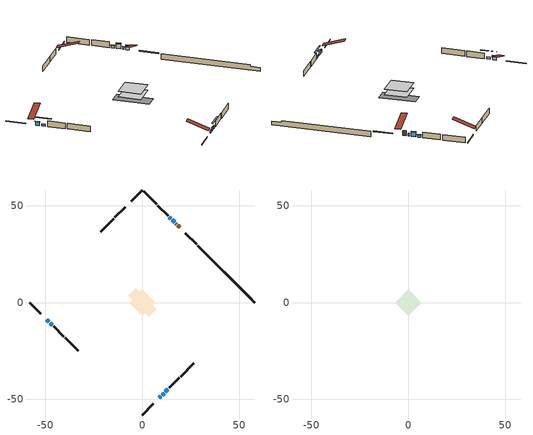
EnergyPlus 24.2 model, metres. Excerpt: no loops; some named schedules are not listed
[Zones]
conditioned space
 floor adiabatic (AdiabaticFloorConstruction): -6.71,0 0,6.71 6.71,0 0,-6.71 z1.53
 floor foundation (Slab1 construction): -7.33,3.46 -3.46,7.33 7.33,-3.46 3.46,-7.33 z-0.91
 wall outside (RimJoist1 construction): 0,-58 5.79,-52.21 / -58,0 -52.21,-5.79 / 0,58 -5.79,52.21 / 28.03,29.97 22.24,35.76 z1.53:1.83
 wall outside (AdiabaticWallConstruction 1): 19.21,38.79 18.24,39.76 z1.53:3.56
 wall outside (AdiabaticWallConstruction): 17.58,40.42 17.29,40.71 z1.53:2.75; 16.63,41.37 15.41,42.59 z1.53:3.56; 14.75,43.25 13.94,44.06 / 8.82,-49.18 9.63,-48.37 / -47.43,-10.58 -46.33,-11.67 z1.53:2.47; 10.29,-47.71 11.24,-46.76 / -49.18,-8.82 -48.08,-9.92 z1.53:3.08; 11.9,-46.1 13.27,-44.74 z1.53:2.39
 wall outside (Wall1 construction): 13.92,-44.08 19.15,-38.85 / -45.67,-12.33 -40.44,-17.56 / -8.82,49.18 -14.05,43.95 / 13.29,44.71 8.06,49.94 z1.53:3.97
 wall outside (Wall2 construction): 19.81,-38.19 26.55,-31.45 / -39.79,-18.21 -33.04,-24.96 / -14.71,43.29 -21.45,36.55 / 7.4,50.6 0.66,57.34 z1.53:3.97
 wall foundation (FoundationWall1 construction): 28.69,29.31,-0.91 28.69,29.31,1.53 55.07,2.93,1.53 55.07,2.93,0.78 58,0,0.78 58,0,-0.91
 window (WindowConstruction 5): 17.58,40.42 17.29,40.71 z1.53:2.75
 window (WindowConstruction): 16.63,41.37 15.41,42.59 z1.53:3.56
 window (WindowConstruction 1): 14.75,43.25 13.94,44.06 z1.53:2.47
 window (WindowConstruction 2): 8.82,-49.18 9.63,-48.37 z1.53:2.47
 window (WindowConstruction 3): 10.29,-47.71 11.24,-46.76 z1.53:3.08
 window (WindowConstruction 4): -49.18,-8.82 -48.08,-9.92 z1.53:3.08
 window (WindowConstruction 6): 11.9,-46.1 13.27,-44.74 z1.53:2.39
 window (WindowConstruction 7): -47.42,-10.58 -46.33,-11.67 z1.53:2.47
 door (Door): 19.21,38.79 18.24,39.76 z1.53:3.56
 ceiling adiabatic (AdiabaticFloorConstruction): 0,-6.71 6.71,0 0,6.71 -6.71,0 z1.53
attic - vented
 floor to conditioned space (Floor1 construction Reversed): -6.71,0 0,6.71 6.71,0 0,-6.71 z3.97
 roof outside (Roof1 construction): 8.17,-49.83,3.97 1.63,-43.3,7.05 -0.09,-45.02,7.05 6.45,-51.56,3.97; -49.83,-8.17,3.97 -43.3,-1.63,7.05 -45.02,0.09,7.05 -51.56,-6.45,3.97; -8.17,49.83,3.97 -1.63,43.3,7.05 0.09,45.02,7.05 -6.45,51.56,3.97; 19.87,38.14,3.97 13.33,31.6,7.05 15.05,29.88,7.05 21.59,36.41,3.97
shading: 15.27,42.73 16.77,41.23 17.06,41.52 15.56,43.02 z3.76; 13.8,44.2 14.89,43.11 15.19,43.4 14.09,44.49 z2.67; 9.77,-48.23 8.68,-49.32 8.97,-49.61 10.07,-48.52 z2.67; 11.38,-46.62 10.15,-47.85 10.44,-48.14 11.68,-46.91 z3.28; -47.94,-10.06 -49.32,-8.68 -49.61,-8.97 -48.23,-10.35 z3.28; 15.13,-42.87 10.03,-47.97 10.32,-48.26 15.42,-43.16 z5.03; -44.46,-13.54 -49.29,-8.71 -49.58,-9 -44.75,-13.83 z5.11
[Building]
Building 1: Terrain=Suburbs
[Site:Location]
London AP_ON: Latitude {deg}=43.03; Longitude {deg}=-81.15; Time Zone {hr}=-5; Elevation {m}=278; Keep Site Location Information=Yes
[Site:GroundTemperature:Shallow]
3.98693, 1.93205, 1.76749, 2.74264, 6.6573, 10.5537, 13.9317, 16.0716, 16.2534, 14.513, 11.2211, 7.44421
[Site:WaterMainsTemperature]
Calculation Method=Schedule; Temperature Schedule=mains temperature schedule
[Material] Roughness=Rough; Thermal Absorptance=0.9
Name | Thickness {m} | Conductivity {W/m-K} | Density {kg/m3} | Specific Heat {J/kg-K} | Solar Absorptance | Visible Absorptance
asphalt or fiberglass shingles | 0.00635 | 0.162714 | 1121.4 | 1465.45 | 0.4 | 0.4
ceiling loosefill ins | 0.169333 | 0.0480833 | 16.02 | 1046.75 | 0.7 | 0.7
ceiling stud and cavity | 0.1397 | 0.0820447 | 65.682 | 1177.47 | 0.7 | 0.7
concrete 4.0 in. | 0.1016 | 1.803125 | 2242.8 | 837.4 | 0.7 | 0.7
concrete 8.0 in. | 0.2032 | 1.803125 | 2242.8 | 837.4 | 0.7 | 0.7
door material | 0.04445 | 0.053851 | 512.64 | 1214.23 | 0.7 | 0.7
exterior vertical ins | 0.0457286 | 0.029427 | 32.04 | 1214.23 | 0.7 | 0.7
floor covering | 0.0127 | 0.0433444 | 54.468 | 1339.84 | 0.6 | 0.6
floor rigid ins; wall rigid ins | 0.512978 | 0.029427 | 32.04 | 1214.23 | 0.7 | 0.7
floor stud and cavity | 0.1397 | 1.75129 | 37.0049 | 1207.88 | 0.7 | 0.7
furniture material conditioned space 1 | 0.1524 | 0.115458 | 640.8 | 1214.23 | 0.6 | 0.6
gypsum board | 0.0127 | 0.160291 | 801 | 837.4 | 0.6 | 0.6
gypsum board 1 | 0.0127 | 0.160291 | 801 | 837.4 | 0.7 | 0.7
osb sheathing 0.5 in. | 0.0127 | 0.115458 | 512.64 | 1214.23 | 0.7 | 0.7
osb sheathing 0.75 in. | 0.01905 | 0.115458 | 512.64 | 1214.23 | 0.7 | 0.7
osb sheathing 2.0 in. | 0.0508 | 0.115458 | 512.64 | 1214.23 | 0.7 | 0.7
rim joist rigid ins | 0.051816 | 0.029427 | 32.04 | 1214.23 | 0.7 | 0.7
rim joist stud and cavity | 0.0508 | 0.0541703 | 125.044 | 1163.47 | 0.6 | 0.6
wall stud and cavity | 0.1397 | 0.0940029 | 139.0536 | 1170.24 | 0.7 | 0.7
wall stud and cavity 1 | 0.1397 | 0.09367 | 139.0536 | 1170.24 | 0.7 | 0.7
wall stud and cavity 2 | 0.0889 | 0.380278 | 52.3479 | 1209.89 | 0.7 | 0.7
wall stud and cavity 3 | 0.0889 | 0.391764 | 83.0341 | 1211.67 | 0.7 | 0.7
wood siding | 0.0254 | 0.102417 | 544.68 | 1172.36 | 0.4 | 0.4
wood siding 1; wood siding 2; wood siding 3 | 0.0254 | 0.102417 | 544.68 | 1172.36 | 0.7 | 0.7
[WindowMaterial:SimpleGlazingSystem]
Name | U-Factor {W/m2-K} | Solar Heat Gain Coefficient
WindowMaterial | 2.97868 | 0.59
WindowMaterial 1 | 3.000823 | 0.54
WindowMaterial 2 | 2.95313 | 0.58
WindowMaterial 3 | 2.95994 | 0.6
WindowMaterial 4 | 2.95483 | 0.6
WindowMaterial 5 | 2.986628 | 0.6
WindowMaterial 6 | 3.02126 | 0.51
WindowMaterial 7 | 2.97584 | 0.57
[Construction]
AdiabaticFloorConstruction: floor stud and cavity, floor rigid ins, osb sheathing 0.75 in., floor covering
AdiabaticWallConstruction: wood siding 2, wall rigid ins, wall stud and cavity 2, gypsum board
AdiabaticWallConstruction 1: wood siding 3, wall rigid ins, wall stud and cavity 2, gypsum board
Door: door material
Floor1 construction Reversed: gypsum board, ceiling stud and cavity, ceiling loosefill ins
FoundationWall1 construction: concrete 8.0 in., gypsum board 1
furniture construction conditioned space 1: furniture material conditioned space 1
PartitionWallConstruction: gypsum board, wall stud and cavity 3, gypsum board
RimJoist1 construction: wood siding 1, rim joist rigid ins, osb sheathing 2.0 in., rim joist stud and cavity
Roof1 construction: asphalt or fiberglass shingles
Slab1 construction: concrete 4.0 in.
Wall1 construction: wood siding, osb sheathing 0.5 in., wall stud and cavity, gypsum board
Wall2 construction: wood siding, osb sheathing 0.5 in., wall stud and cavity 1, gypsum board
WindowConstruction: WindowMaterial
WindowConstruction 1: WindowMaterial 1
WindowConstruction 2: WindowMaterial 2
WindowConstruction 3: WindowMaterial 3
WindowConstruction 4: WindowMaterial 4
WindowConstruction 5: WindowMaterial 5
WindowConstruction 6: WindowMaterial 6
WindowConstruction 7: WindowMaterial 7
[Zone] Multiplier=1; Part of Total Floor Area=Yes
Name | Volume {m3}
attic - vented | 45.015
conditioned space | 443.3
[Space]
Name | Zone | Volume {m3}
attic - vented 1 | attic - vented | 45.015
conditioned space 1 | conditioned space | 443.3
[ZoneInfiltration:EffectiveLeakageArea]
infil attic - vented 1: Zone or Space=attic - vented 1; Schedule=Always On Discrete; Effective Air Leakage Area {cm2}=3928.15; Stack Coefficient=0.000214206; Wind Coefficient=9.88863e-06
[ZoneMixing]
whole house fan mix: Zone or Space=attic - vented; Schedule=Always On Continuous; Design Flow Rate Calculation Method=Flow/Zone; Design Flow Rate {m3/s}=0; Source Zone or Space=conditioned space
[SurfaceProperty:ExposedFoundationPerimeter]
Slab1: Exposed Perimeter Calculation Method=TotalExposedPerimeter; Total Exposed Perimeter {m}=41.452
[InternalMass] Zone or ZoneList=conditioned space; Space or SpaceList=conditioned space 1
Name | Construction | Surface Area {m2}
furniture mass conditioned space 1 | furniture construction conditioned space 1 | 69.3719
partition wall mass | PartitionWallConstruction | 173.43
[Lights]
interior lighting: Zone or ZoneList or Space or SpaceList=conditioned space 1; Schedule=interior lighting schedule; Design Level Calculation Method=LightingLevel; Lighting Level {W}=343.2; Return Air Fraction=0; Fraction Radiant=0.6; Fraction Visible=0.2; Fraction Replaceable=1
[People]
occupants: Zone or ZoneList or Space or SpaceList=conditioned space 1; Number of People Schedule=occupants schedule; Number of People Calculation Method=People; Number of People=3; Fraction Radiant=0.314171; Sensible Heat Fraction=0.56303; Activity Level Schedule=occupants activity schedule; Carbon Dioxide Generation Rate {m3/s-W}=0; Enable ASHRAE 55 Comfort Warnings=No; Mean Radiant Temperature Calculation Type=EnclosureAveraged
[ElectricEquipment] Zone or ZoneList or Space or SpaceList=conditioned space 1; Design Level Calculation Method=EquipmentLevel
Name | Schedule | Design Level {W} | Fraction Latent | Fraction Radiant | Fraction Lost
clothes dryer | clothes dryer schedule | 140.772 | 0.015 | 0.081 | 0.85
clothes washer | clothes washer schedule | 32.1985 | 0.03 | 0.162 | 0.7
cooking range | cooking range schedule | 215.147 | 0.08 | 0.432 | 0.2
dishwasher | dishwasher schedule | 66.8632 | 0.3 | 0.18 | 0.4
fridge | fridge schedule | 72.9452 | 0 | 0.6 | 0
mech vent bath fan 0 | mech vent bath fan 0 schedule | 143.4 | 0 | 0 | 1
mech vent house fan | mech vent house fan schedule | 0 | 0 | 0 | 1
mech vent house fan cfis | mech vent house fan cfis schedule | 0 | 0 | 0 | 0
mech vent range fan 0 | mech vent range fan 0 schedule | 71.7 | 0 | 0 | 1
misc plug loads | misc plug loads schedule | 494.7 | 0.045 | 0.513 | 0.1
whole house fan | Always On Discrete | 0 | 0 | 0 | 1
[OtherEquipment] Zone or ZoneList or Space or SpaceList=conditioned space 1; Design Level Calculation Method=EquipmentLevel
Name | Fuel Type | Schedule | Design Level {W} | Fraction Latent | Fraction Radiant | Fraction Lost
clothes dryer 1 | Electricity | clothes dryer schedule | 0 | 0.015 | 0.081 | 0.85
cooking range 1 | Electricity | cooking range schedule | 0 | 0.08 | 0.432 | 0.2
general water use latent | None | general water use schedule | 62.594 | 1 | 0 | 0
general water use sensible | None | general water use schedule | -61.6891 | 0 | 0.6 | 0
mech vent house fan latent load | None | Always On Discrete | 0 | 1 | 0 | 0
mech vent house fan sensible load | None | Always On Discrete | 0 | 0 | 0 | 0
water heater energy adjustment1 | NaturalGas | Always On Discrete | 0.01 | 0 | 0 | 1
[ZoneInfiltration:DesignFlowRate] Zone or ZoneList or Space or SpaceList=conditioned space 1; Schedule=Always On Discrete; Design Flow Rate Calculation Method=Flow/Zone; Design Flow Rate {m3/s}=0
infil flow; natural vent flow; whole house fan flow
[AvailabilityManager:Scheduled]
central ac and furnace airloop Availability Manager: Schedule=Always On Discrete
[Foundation:Kiva]
Foundation Kiva 1: Initial Indoor Air Temperature {C}=18; Wall Height Above Grade {m}=1.52997; Wall Depth Below Slab {m}=0.2032; Custom Block Material Name 1=exterior vertical ins; Custom Block Depth 1 {m}=2.43998; Custom Block X Position 1 {m}=0.2159; Custom Block Z Position 1 {m}=0
[Foundation:Kiva:Settings]
Soil Conductivity {W/m-K}=0.849921; Soil Density {kg/m3}=1842.3; Soil Specific Heat {J/kg-K}=418.7; Ground Solar Absorptivity=0.9; Ground Thermal Absorptivity=0.9; Ground Surface Roughness {m}=0.03; Far-Field Width {m}=40; Deep-Ground Boundary Condition=ZeroFlux; Deep-Ground Depth {m}=40; Minimum Cell Dimension {m}=0.2; Maximum Cell Growth Coefficient=3; Simulation Timestep=Timestep
[Exterior:Lights]
exterior lighting: Schedule=exterior lighting schedule; Design Level {W}=75.6
[EnergyManagementSystem:GlobalVariable]
central_ac_and_furnace_airloop_Fan_RTF
infil_program_Qfan
infil_program_Qinf
natural_vent_program_Qnv
natural_vent_program_Qwhf
[EnergyManagementSystem:Sensor]
Name | Output:Variable or Output:Meter Index Key | Output:Variable or Output:Meter
airflow_gain | infil flow | Infiltration Sensible Heat Gain Energy
airflow_gain_1 | natural vent flow | Infiltration Sensible Heat Gain Energy
airflow_gain_2 | whole house fan flow | Infiltration Sensible Heat Gain Energy
airflow_loss | infil flow | Infiltration Sensible Heat Loss Energy
airflow_loss_1 | natural vent flow | Infiltration Sensible Heat Loss Energy
airflow_loss_2 | whole house fan flow | Infiltration Sensible Heat Loss Energy
clg_load_cond |  | Cooling:EnergyTransfer:Zone:CONDITIONED SPACE
clg_sp_s; clg_sp_s_1 | cooling setpoint | Schedule Value
clothes_dryer_exhaust_0_sch_s | clothes dryer exhaust 0 schedule | Schedule Value
cool_season | cooling season schedule | Schedule Value
htg_load_cond |  | Heating:EnergyTransfer:Zone:CONDITIONED SPACE
htg_sp_s; htg_sp_s_1 | heating setpoint | Schedule Value
ig_ee_conv | clothes dryer | Electric Equipment Convective Heating Energy
ig_ee_conv_2 | cooking range | Electric Equipment Convective Heating Energy
ig_ee_conv_4 | fridge | Electric Equipment Convective Heating Energy
ig_ee_conv_5 | misc plug loads | Electric Equipment Convective Heating Energy
ig_ee_conv_6 | whole house fan | Electric Equipment Convective Heating Energy
ig_ee_rad | clothes dryer | Electric Equipment Radiant Heating Energy
ig_ee_rad_2 | cooking range | Electric Equipment Radiant Heating Energy
ig_ee_rad_4 | fridge | Electric Equipment Radiant Heating Energy
ig_ee_rad_5 | misc plug loads | Electric Equipment Radiant Heating Energy
ig_ee_rad_6 | whole house fan | Electric Equipment Radiant Heating Energy
ig_lgt_conv | interior lighting | Lights Convective Heating Energy
ig_lgt_rad | interior lighting | Lights Radiant Heating Energy
ig_lgt_vis | interior lighting | Lights Visible Radiation Heating Energy
ig_oe_conv | clothes dryer 1 | Other Equipment Convective Heating Energy
ig_oe_conv_1 | cooking range 1 | Other Equipment Convective Heating Energy
ig_oe_conv_2 | general water use latent | Other Equipment Convective Heating Energy
ig_oe_conv_3 | general water use sensible | Other Equipment Convective Heating Energy
ig_oe_conv_4 | water heater energy adjustment1 | Other Equipment Convective Heating Energy
ig_oe_rad | clothes dryer 1 | Other Equipment Radiant Heating Energy
ig_oe_rad_1 | cooking range 1 | Other Equipment Radiant Heating Energy
ig_oe_rad_2 | general water use latent | Other Equipment Radiant Heating Energy
ig_oe_rad_3 | general water use sensible | Other Equipment Radiant Heating Energy
ig_oe_rad_4 | water heater energy adjustment1 | Other Equipment Radiant Heating Energy
ig_ppl_conv | occupants | People Convective Heating Energy
ig_ppl_rad | occupants | People Radiant Heating Energy
im_conv | furniture mass conditioned space 1 | Surface Inside Face Convection Heat Gain Energy
im_conv_1 | partition wall mass | Surface Inside Face Convection Heat Gain Energy
im_ig | furniture mass conditioned space 1 | Surface Inside Face Internal Gains Radiation Heat Gain Energy
im_ig_1 | partition wall mass | Surface Inside Face Internal Gains Radiation Heat Gain Energy
im_lgt | furniture mass conditioned space 1 | Surface Inside Face Lights Radiation Heat Gain Energy
im_lgt_1 | partition wall mass | Surface Inside Face Lights Radiation Heat Gain Energy
im_sol | furniture mass conditioned space 1 | Surface Inside Face Solar Radiation Heat Gain Energy
im_sol_1 | partition wall mass | Surface Inside Face Solar Radiation Heat Gain Energy
im_surf | furniture mass conditioned space 1 | Surface Inside Face Net Surface Thermal Radiation Heat Gain Energy
im_surf_1 | partition wall mass | Surface Inside Face Net Surface Thermal Radiation Heat Gain Energy
mech_vent_bath_fan_0_sch_s | mech vent bath fan 0 schedule | Schedule Value
mech_vent_range_fan_0_sch_s | mech vent range fan 0 schedule | Schedule Value
mv_conv | mech vent bath fan 0 | Electric Equipment Convective Heating Energy
mv_conv_1 | mech vent house fan | Electric Equipment Convective Heating Energy
mv_conv_2 | mech vent house fan cfis | Electric Equipment Convective Heating Energy
mv_conv_3 | mech vent range fan 0 | Electric Equipment Convective Heating Energy
mv_conv_4 | mech vent house fan latent load | Other Equipment Convective Heating Energy
mv_conv_5 | mech vent house fan sensible load | Other Equipment Convective Heating Energy
mv_rad | mech vent bath fan 0 | Electric Equipment Radiant Heating Energy
mv_rad_1 | mech vent house fan | Electric Equipment Radiant Heating Energy
mv_rad_2 | mech vent house fan cfis | Electric Equipment Radiant Heating Energy
mv_rad_3 | mech vent range fan 0 | Electric Equipment Radiant Heating Energy
mv_rad_4 | mech vent house fan latent load | Other Equipment Radiant Heating Energy
mv_rad_5 | mech vent house fan sensible load | Other Equipment Radiant Heating Energy
natural_vent_s | natural vent schedule | Schedule Value
out_pb_s |  | Site Outdoor Air Barometric Pressure
out_wt_s |  | Site Outdoor Air Humidity Ratio
site_vw_s |  | Site Wind Speed
ss_back_out | Window1 | Surface Window Shortwave from Zone Back Out Window Heat Transfer Rate
ss_back_out_1 | Window2 | Surface Window Shortwave from Zone Back Out Window Heat Transfer Rate
ss_back_out_2 | Window3 | Surface Window Shortwave from Zone Back Out Window Heat Transfer Rate
ss_back_out_3 | Window4 | Surface Window Shortwave from Zone Back Out Window Heat Transfer Rate
ss_back_out_4 | Window5 | Surface Window Shortwave from Zone Back Out Window Heat Transfer Rate
ss_back_out_5 | Window6 | Surface Window Shortwave from Zone Back Out Window Heat Transfer Rate
ss_back_out_6 | Window7 | Surface Window Shortwave from Zone Back Out Window Heat Transfer Rate
ss_back_out_7 | Window9 | Surface Window Shortwave from Zone Back Out Window Heat Transfer Rate
ss_conv | Door1 | Surface Inside Face Convection Heat Gain Energy
ss_conv_1 | Window1 | Surface Inside Face Convection Heat Gain Energy
ss_conv_2 | Window2 | Surface Inside Face Convection Heat Gain Energy
ss_conv_3 | Window3 | Surface Inside Face Convection Heat Gain Energy
ss_conv_4 | Window4 | Surface Inside Face Convection Heat Gain Energy
ss_conv_5 | Window5 | Surface Inside Face Convection Heat Gain Energy
ss_conv_6 | Window6 | Surface Inside Face Convection Heat Gain Energy
ss_conv_7 | Window7 | Surface Inside Face Convection Heat Gain Energy
ss_conv_8 | Window9 | Surface Inside Face Convection Heat Gain Energy
ss_ig | Door1 | Surface Inside Face Internal Gains Radiation Heat Gain Energy
ss_ig_1 | Window1 | Surface Inside Face Internal Gains Radiation Heat Gain Energy
ss_ig_2 | Window2 | Surface Inside Face Internal Gains Radiation Heat Gain Energy
ss_ig_3 | Window3 | Surface Inside Face Internal Gains Radiation Heat Gain Energy
ss_ig_4 | Window4 | Surface Inside Face Internal Gains Radiation Heat Gain Energy
ss_ig_5 | Window5 | Surface Inside Face Internal Gains Radiation Heat Gain Energy
ss_ig_6 | Window6 | Surface Inside Face Internal Gains Radiation Heat Gain Energy
ss_ig_7 | Window7 | Surface Inside Face Internal Gains Radiation Heat Gain Energy
ss_ig_8 | Window9 | Surface Inside Face Internal Gains Radiation Heat Gain Energy
ss_lgt | Door1 | Surface Inside Face Lights Radiation Heat Gain Energy
ss_sol | Door1 | Surface Inside Face Solar Radiation Heat Gain Energy
ss_surf | Door1 | Surface Inside Face Net Surface Thermal Radiation Heat Gain Energy
ss_surf_1 | Window1 | Surface Inside Face Net Surface Thermal Radiation Heat Gain Energy
ss_surf_2 | Window2 | Surface Inside Face Net Surface Thermal Radiation Heat Gain Energy
ss_surf_3 | Window3 | Surface Inside Face Net Surface Thermal Radiation Heat Gain Energy
ss_surf_4 | Window4 | Surface Inside Face Net Surface Thermal Radiation Heat Gain Energy
ss_surf_5 | Window5 | Surface Inside Face Net Surface Thermal Radiation Heat Gain Energy
ss_surf_6 | Window6 | Surface Inside Face Net Surface Thermal Radiation Heat Gain Energy
ss_surf_7 | Window7 | Surface Inside Face Net Surface Thermal Radiation Heat Gain Energy
ss_surf_8 | Window9 | Surface Inside Face Net Surface Thermal Radiation Heat Gain Energy
ss_trans_in | Window1 | Surface Window Transmitted Solar Radiation Rate
ss_trans_in_1 | Window2 | Surface Window Transmitted Solar Radiation Rate
ss_trans_in_2 | Window3 | Surface Window Transmitted Solar Radiation Rate
ss_trans_in_3 | Window4 | Surface Window Transmitted Solar Radiation Rate
ss_trans_in_4 | Window5 | Surface Window Transmitted Solar Radiation Rate
ss_trans_in_5 | Window6 | Surface Window Transmitted Solar Radiation Rate
ss_trans_in_6 | Window7 | Surface Window Transmitted Solar Radiation Rate
ss_trans_in_7 | Window9 | Surface Window Transmitted Solar Radiation Rate
ss_trans_out | Window1 | Surface Inside Face Initial Transmitted Diffuse Transmitted Out Window Solar Radiation Rate
ss_trans_out_1 | Window2 | Surface Inside Face Initial Transmitted Diffuse Transmitted Out Window Solar Radiation Rate
ss_trans_out_2 | Window3 | Surface Inside Face Initial Transmitted Diffuse Transmitted Out Window Solar Radiation Rate
ss_trans_out_3 | Window4 | Surface Inside Face Initial Transmitted Diffuse Transmitted Out Window Solar Radiation Rate
ss_trans_out_4 | Window5 | Surface Inside Face Initial Transmitted Diffuse Transmitted Out Window Solar Radiation Rate
ss_trans_out_5 | Window6 | Surface Inside Face Initial Transmitted Diffuse Transmitted Out Window Solar Radiation Rate
ss_trans_out_6 | Window7 | Surface Inside Face Initial Transmitted Diffuse Transmitted Out Window Solar Radiation Rate
ss_trans_out_7 | Window9 | Surface Inside Face Initial Transmitted Diffuse Transmitted Out Window Solar Radiation Rate
s_conv | Floor1 | Surface Inside Face Convection Heat Gain Energy
s_conv_1 | FoundationWall1 | Surface Inside Face Convection Heat Gain Energy
s_conv_10 | Wall1:225 | Surface Inside Face Convection Heat Gain Energy
s_conv_11 | Wall1:315 | Surface Inside Face Convection Heat Gain Energy
s_conv_12 | Wall1:45 | Surface Inside Face Convection Heat Gain Energy
s_conv_13 | Wall2:135 | Surface Inside Face Convection Heat Gain Energy
s_conv_14 | Wall2:225 | Surface Inside Face Convection Heat Gain Energy
s_conv_15 | Wall2:315 | Surface Inside Face Convection Heat Gain Energy
s_conv_16 | Wall2:45 | Surface Inside Face Convection Heat Gain Energy
s_conv_2 | inferred conditioned ceiling | Surface Inside Face Convection Heat Gain Energy
s_conv_3 | inferred conditioned floor | Surface Inside Face Convection Heat Gain Energy
s_conv_4 | RimJoist1:135 | Surface Inside Face Convection Heat Gain Energy
s_conv_5 | RimJoist1:225 | Surface Inside Face Convection Heat Gain Energy
s_conv_6 | RimJoist1:315 | Surface Inside Face Convection Heat Gain Energy
s_conv_7 | RimJoist1:45 | Surface Inside Face Convection Heat Gain Energy
s_conv_8 | Slab1 | Surface Inside Face Convection Heat Gain Energy
s_conv_9 | Wall1:135 | Surface Inside Face Convection Heat Gain Energy
s_ig | Floor1 | Surface Inside Face Internal Gains Radiation Heat Gain Energy
s_ig_1 | FoundationWall1 | Surface Inside Face Internal Gains Radiation Heat Gain Energy
s_ig_10 | Wall1:225 | Surface Inside Face Internal Gains Radiation Heat Gain Energy
s_ig_11 | Wall1:315 | Surface Inside Face Internal Gains Radiation Heat Gain Energy
s_ig_12 | Wall1:45 | Surface Inside Face Internal Gains Radiation Heat Gain Energy
s_ig_13 | Wall2:135 | Surface Inside Face Internal Gains Radiation Heat Gain Energy
s_ig_14 | Wall2:225 | Surface Inside Face Internal Gains Radiation Heat Gain Energy
s_ig_15 | Wall2:315 | Surface Inside Face Internal Gains Radiation Heat Gain Energy
s_ig_16 | Wall2:45 | Surface Inside Face Internal Gains Radiation Heat Gain Energy
s_ig_2 | inferred conditioned ceiling | Surface Inside Face Internal Gains Radiation Heat Gain Energy
s_ig_3 | inferred conditioned floor | Surface Inside Face Internal Gains Radiation Heat Gain Energy
s_ig_4 | RimJoist1:135 | Surface Inside Face Internal Gains Radiation Heat Gain Energy
s_ig_5 | RimJoist1:225 | Surface Inside Face Internal Gains Radiation Heat Gain Energy
s_ig_6 | RimJoist1:315 | Surface Inside Face Internal Gains Radiation Heat Gain Energy
s_ig_7 | RimJoist1:45 | Surface Inside Face Internal Gains Radiation Heat Gain Energy
s_ig_8 | Slab1 | Surface Inside Face Internal Gains Radiation Heat Gain Energy
s_ig_9 | Wall1:135 | Surface Inside Face Internal Gains Radiation Heat Gain Energy
s_lgt | Floor1 | Surface Inside Face Lights Radiation Heat Gain Energy
s_lgt_1 | FoundationWall1 | Surface Inside Face Lights Radiation Heat Gain Energy
s_lgt_10 | Wall1:225 | Surface Inside Face Lights Radiation Heat Gain Energy
s_lgt_11 | Wall1:315 | Surface Inside Face Lights Radiation Heat Gain Energy
s_lgt_12 | Wall1:45 | Surface Inside Face Lights Radiation Heat Gain Energy
s_lgt_13 | Wall2:135 | Surface Inside Face Lights Radiation Heat Gain Energy
s_lgt_14 | Wall2:225 | Surface Inside Face Lights Radiation Heat Gain Energy
s_lgt_15 | Wall2:315 | Surface Inside Face Lights Radiation Heat Gain Energy
s_lgt_16 | Wall2:45 | Surface Inside Face Lights Radiation Heat Gain Energy
s_lgt_2 | inferred conditioned ceiling | Surface Inside Face Lights Radiation Heat Gain Energy
s_lgt_3 | inferred conditioned floor | Surface Inside Face Lights Radiation Heat Gain Energy
s_lgt_4 | RimJoist1:135 | Surface Inside Face Lights Radiation Heat Gain Energy
s_lgt_5 | RimJoist1:225 | Surface Inside Face Lights Radiation Heat Gain Energy
s_lgt_6 | RimJoist1:315 | Surface Inside Face Lights Radiation Heat Gain Energy
s_lgt_7 | RimJoist1:45 | Surface Inside Face Lights Radiation Heat Gain Energy
s_lgt_8 | Slab1 | Surface Inside Face Lights Radiation Heat Gain Energy
s_lgt_9 | Wall1:135 | Surface Inside Face Lights Radiation Heat Gain Energy
s_sol | Floor1 | Surface Inside Face Solar Radiation Heat Gain Energy
s_sol_1 | FoundationWall1 | Surface Inside Face Solar Radiation Heat Gain Energy
s_sol_10 | Wall1:225 | Surface Inside Face Solar Radiation Heat Gain Energy
s_sol_11 | Wall1:315 | Surface Inside Face Solar Radiation Heat Gain Energy
s_sol_12 | Wall1:45 | Surface Inside Face Solar Radiation Heat Gain Energy
s_sol_13 | Wall2:135 | Surface Inside Face Solar Radiation Heat Gain Energy
s_sol_14 | Wall2:225 | Surface Inside Face Solar Radiation Heat Gain Energy
s_sol_15 | Wall2:315 | Surface Inside Face Solar Radiation Heat Gain Energy
s_sol_16 | Wall2:45 | Surface Inside Face Solar Radiation Heat Gain Energy
s_sol_2 | inferred conditioned ceiling | Surface Inside Face Solar Radiation Heat Gain Energy
s_sol_3 | inferred conditioned floor | Surface Inside Face Solar Radiation Heat Gain Energy
s_sol_4 | RimJoist1:135 | Surface Inside Face Solar Radiation Heat Gain Energy
